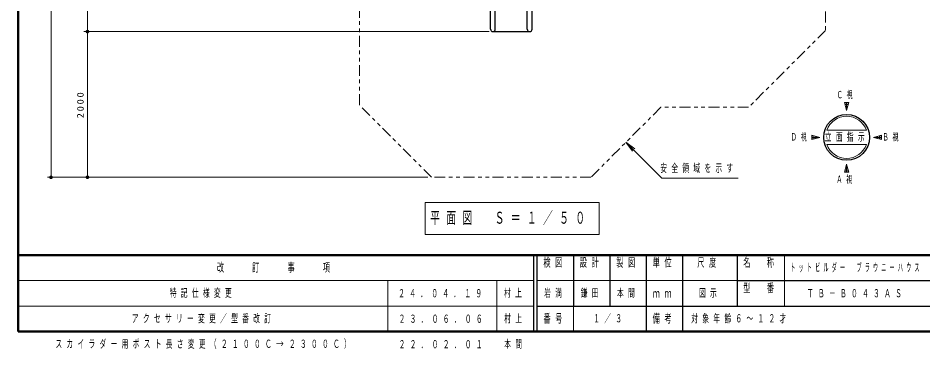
# Model space of a CAD drawing. Units: millimetres on the paper, scale 1:50. Extents: x -385 to 0, y -594 to 267.
# Drawn here: x -385 to -136.5, y -4.7 to 86.1 of the extents above; entities that cross this region are included whole.
import ezdxf

# ---------------------------------------------------------------- set-up
doc = ezdxf.new("R2010")
doc.units = ezdxf.units.MM
doc.linetypes.add('USER3', pattern=[8, 3, -1, 1, -1, 1, -1])
for name, color, linetype, lineweight in [('1_50', 7, 'Continuous', 25), ('NAKAMURA図枠', 7, 'Continuous', 13), ('図面情報', 7, 'Continuous', 13)]:
    doc.layers.add(name, color=color, linetype=linetype, lineweight=lineweight)
doc.styles.add('ＭＳ ゴシック', font='')
doc.styles.get('ＭＳ ゴシック').set_extended_font_data('MS Gothic')

# ---------------------------------------------------------------- blocks, each defined once
blk = doc.blocks.new('filled_dot')
at = {"color": 0, "linetype": 'Continuous', "lineweight": -2, "const_width": 1.25}
blk.add_lwpolyline([(-0.625, 0, 1), (0.625, 0, 1)], format="xyb", close=True, dxfattribs=at)

msp = doc.modelspace()

# ---------------------------------------------------------------- linework, layer by layer
at = {"layer": '1_50', "lineweight": 13}
for p, q in [((-375.954, 42.378), (-375.954, 233.722)), ((-365.954, 79.378), (-365.954, 200.722)), ((-255.613, 82.378), (-366.954, 82.378)), ((-255.613, 82.378), (-366.954, 82.378)), ((-365.954, 42.378), (-365.954, 82.378)), ((-216.306, 49.505), (-218.073, 51.979)), ((-218.073, 51.979), (-215.598, 50.212)), ((-218.073, 51.979), (-215.952, 49.858)), ((-272.451, 42.378), (-376.954, 42.378)), ((-272.451, 42.378), (-366.954, 42.378)), ((-273.238, 35.482), (-273.238, 26.682)), ((-225.438, 35.482), (-273.238, 35.482)), ((-225.438, 26.682), (-225.438, 35.482)), ((-273.238, 26.682), (-225.438, 26.682))]:
    msp.add_line(p, q, dxfattribs=at)
at = {"layer": '1_50'}
for p, q in [((-255.263, 83.028), (-255.263, 144.278)), ((-253.963, 83.028), (-253.963, 144.278)), ((-245.163, 83.028), (-245.163, 144.278)), ((-243.863, 83.028), (-243.863, 144.278)), ((-254.613, 82.378), (-244.513, 82.378))]:
    msp.add_line(p, q, dxfattribs=at)
at = {"layer": '1_50', "color": 2, "linetype": 'USER3', "lineweight": 13}
msp.add_lwpolyline([(-144.792, 203.264), (-144.792, 160.179), (-160.172, 144.799), (-160.172, 98.955), (-163.283, 95.844), (-163.283, 82.669), (-184.371, 61.581), (-208.472, 61.581), (-227.675, 42.378), (-271.451, 42.378), (-291.263, 62.19), (-291.263, 107.867), (-332.344, 107.867), (-353.954, 129.477), (-353.954, 175.039), (-332.344, 196.649), (-286.527, 196.649), (-286.217, 196.959), (-280.022, 196.959), (-266.451, 210.53), (-250.767, 210.53), (-227.575, 233.722), (-175.25, 233.722)], close=True, dxfattribs=at)
at = {"layer": '1_50', "lineweight": 13}
msp.add_lwpolyline([(-218.073, 51.979), (-208.222, 42.128), (-187.222, 42.128)], dxfattribs=at)
at = {"layer": '1_50'}
for centre, start, end in [((-254.613, 83.028), 180, 270), ((-254.613, 83.028), 270, 0), ((-244.513, 83.028), 180, 270), ((-244.513, 83.028), 270, 0)]:
    msp.add_arc(centre, 0.65, start, end, dxfattribs=at)
at = {"layer": 'NAKAMURA図枠', "lineweight": 50}
for p, q in [((-385, 267), (-385, 0)), ((-385, 21), (0, 21)), ((-385, 0), (0, 0))]:
    msp.add_line(p, q, dxfattribs=at)
at = {"layer": 'NAKAMURA図枠', "color": 211, "lineweight": 25}
for p, q in [((-243.5, 21), (-243.5, 0)), ((-242.5, 21), (-242.5, 0)), ((-232.5, 21), (-232.5, 7)), ((-222.5, 21), (-222.5, 7)), ((-212.5, 21), (-212.5, 0)), ((-202.5, 21), (-202.5, 7)), ((-187.5, 21), (-187.5, 7)), ((-187.5, 14), (-70, 14)), ((-242.5, 7), (0, 7))]:
    msp.add_line(p, q, dxfattribs=at)
at = {"layer": 'NAKAMURA図枠'}
for p, q in [((-174.5, 21), (-174.5, 7)), ((-385, 14), (-243.5, 14)), ((-283.5, 14), (-283.5, 0)), ((-253.5, 14), (-253.5, 0)), ((-242.5, 14), (-187.5, 14)), ((-385, 7), (-243.5, 7)), ((-232.5, 7), (-232.5, 0))]:
    msp.add_line(p, q, dxfattribs=at)
at = {"layer": 'NAKAMURA図枠', "lineweight": 25}
msp.add_line((-202.5, 7), (-202.5, 0), dxfattribs=at)
at = {"layer": '図面情報'}
for p, q in [((-156.888, 62.881), (-158.046, 62.881)), ((-157.467, 60.721), (-158.046, 62.881)), ((-158.034, 62.835), (-156.901, 62.835)), ((-157.967, 62.587), (-157.967, 62.881)), ((-157.9, 62.335), (-157.035, 62.335)), ((-156.888, 62.881), (-157.467, 60.721)), ((-157.467, 60.721), (-157.467, 62.881)), ((-156.967, 62.587), (-156.967, 62.881)), ((-157.766, 61.835), (-157.169, 61.835)), ((-157.632, 61.335), (-157.302, 61.335)), ((-157.498, 60.835), (-157.436, 60.835)), ((-162.896, 55.335), (-152.038, 55.335)), ((-167.013, 52.757), (-167.013, 53.914)), ((-164.853, 53.335), (-167.013, 53.914)), ((-167.013, 53.835), (-166.719, 53.835)), ((-167.013, 52.757), (-164.853, 53.335)), ((-167.013, 53.335), (-164.853, 53.335)), ((-167.013, 52.835), (-166.719, 52.835)), ((-166.967, 52.769), (-166.967, 53.902)), ((-166.467, 52.903), (-166.467, 53.768)), ((-165.967, 53.037), (-165.967, 53.634)), ((-165.467, 53.171), (-165.467, 53.5)), ((-164.967, 53.305), (-164.967, 53.366)), ((-150.082, 53.335), (-147.921, 53.914)), ((-147.921, 52.757), (-150.082, 53.335)), ((-150.082, 53.335), (-147.922, 53.335)), ((-149.967, 53.305), (-149.967, 53.366)), ((-149.467, 53.171), (-149.467, 53.5)), ((-148.967, 53.037), (-148.967, 53.634)), ((-148.467, 52.903), (-148.467, 53.768)), ((-148.215, 53.835), (-147.922, 53.835)), ((-148.215, 52.835), (-147.922, 52.835)), ((-147.967, 52.769), (-147.967, 53.902)), ((-147.922, 52.757), (-147.922, 53.914)), ((-162.896, 51.335), (-152.038, 51.335)), ((-158.046, 43.79), (-157.467, 45.95)), ((-157.766, 44.835), (-157.169, 44.835)), ((-157.632, 45.335), (-157.303, 45.335)), ((-157.498, 45.835), (-157.437, 45.835)), ((-157.467, 45.95), (-156.888, 43.79)), ((-157.467, 43.79), (-157.467, 45.95)), ((-158.046, 43.79), (-156.888, 43.79)), ((-158.034, 43.835), (-156.901, 43.835)), ((-157.967, 43.79), (-157.967, 44.084)), ((-157.9, 44.335), (-157.035, 44.335)), ((-156.967, 43.79), (-156.967, 44.084))]:
    msp.add_line(p, q, dxfattribs=at)
at = {"layer": '図面情報', "lineweight": 25}
msp.add_circle((-157.467, 53.335), 6.286, dxfattribs=at)
at = {"layer": '図面情報'}
for start, end in [(20.22325, 159.77675), (200.22325, 339.77675)]:
    msp.add_arc((-157.467, 53.335), 5.786, start, end, dxfattribs=at)

# ---------------------------------------------------------------- block references
at = {"layer": '1_50', "lineweight": 13, "xscale": 0.4, "yscale": 0.4}
for p, rotation in [((-365.954, 82.378), 270), ((-365.954, 82.378), 270), ((-375.954, 42.378), 90), ((-365.954, 42.378), 90)]:
    msp.add_blockref('filled_dot', p, dxfattribs=dict(at, rotation=rotation))

# ---------------------------------------------------------------- texts
at = {"layer": '1_50', "insert": (-366.954, 62.378), "char_height": 1.833, "attachment_point": 8, "rotation": 90, "style": 'ＭＳ ゴシック'}
msp.add_mtext('\\T1.33;\\W1.15;2000', dxfattribs=at)
at = {"layer": '1_50', "attachment_point": 4, "style": 'ＭＳ ゴシック'}
for s, insert, char_height in [('\\T1.64;\\W0.6;安全領域を示す', (-208.639, 44.778), 2.199), ('\\T1.64;\\W0.6;平面図\u3000Ｓ＝１／５０', (-271.838, 31.082), 3.299)]:
    msp.add_mtext(s, dxfattribs=dict(at, insert=insert, char_height=char_height))
at = {"layer": 'NAKAMURA図枠', "color": 4, "char_height": 2.346, "style": 'ＭＳ ゴシック'}
for s, insert, attachment_point in [('\\T1.64;\\W0.6;検図', (-237.5, 20.167), 2), ('\\T1.64;\\W0.6;設計', (-227.5, 20.167), 2), ('\\T1.64;\\W0.6;製図', (-217.5, 20.167), 2), ('\\T1.64;\\W0.6;単位', (-207.5, 20.167), 2), ('\\T1.64;\\W0.6;尺度', (-195.25, 20.167), 2), ('\\T1.64;\\W0.6;名\u3000称', (-181, 20.167), 2), ('\\T1.64;\\W0.6;改\u3000\u3000訂\u3000\u3000事\u3000\u3000項', (-314.25, 17.5), 5), ('\\T1.64;\\W0.6;型\u3000番', (-181, 13.167), 2), ('\\T1.64;\\W0.6;ｍｍ', (-207.5, 10.5), 5), ('\\T1.64;\\W0.6;番号', (-237.5, 3.5), 5), ('\\T1.64;\\W0.6;備考', (-207.5, 3.5), 5)]:
    msp.add_mtext(s, dxfattribs=dict(at, insert=insert, attachment_point=attachment_point))
at = {"layer": '図面情報', "style": 'ＭＳ ゴシック'}
for s, insert, char_height, attachment_point in [('\\T1.64;\\W0.6;Ｃ視', (-157.467, 64.941), 1.979, 5), ('\\T1.64;\\W0.6;Ｄ視', (-170.073, 53.335), 1.979, 5), ('\\T1.64;\\W0.6;立面指示', (-163.467, 53.335), 2.199, 4), ('\\T1.64;\\W0.6;Ｂ視', (-144.862, 53.335), 1.979, 5), ('\\T1.64;\\W0.6;Ａ視', (-157.567, 41.73), 1.979, 5), ('\\T1.64;\\W0.45;トットビルダー\u3000ブラウニーハウス', (-154.75, 17.5), 2.199, 5), ('\\T1.64;\\W0.6;特記仕様変更', (-334.25, 10.5), 2.199, 5), ('\\T1.64;\\W0.6;２４．０４．１９', (-268.5, 10.5), 2.199, 5), ('\\T1.64;\\W0.6;村上', (-248.5, 10.5), 2.199, 5), ('\\T1.64;\\W0.6;岩満', (-237.5, 10.5), 2.199, 5), ('\\T1.64;\\W0.6;鎌田', (-230.5, 10.5), 2.199, 4), ('\\T1.64;\\W0.6;本間', (-217.5, 10.5), 2.199, 5), ('\\T1.64;\\W0.6;図示', (-198, 10.5), 2.199, 4), ('\\T1.64;\\W0.6;ＴＢ－Ｂ０４３ＡＳ', (-154.75, 10.5), 2.199, 5), ('\\T1.64;\\W0.6;アクセサリー変更／型番改訂', (-353.75, 3.5), 2.199, 4), ('\\T1.64;\\W0.6;村上', (-251.5, 3.5), 2.199, 4), ('\\T1.64;\\W0.6;１／３', (-222.5, 3.5), 2.199, 5), ('\\T1.64;\\W0.6;対象年齢６～１２才', (-186.5, 3.5), 2.199, 5), ('\\T1.64;\\W0.6;２３．０６．０６', (-280.5, 3.5), 2.199, 4), ('\\T1.64;\\W0.6;スカイラダー用ポスト長さ変更（２１００Ｃ→２３００Ｃ）', (-374.75, -3.5), 2.199, 4), ('\\T1.64;\\W0.6;２２．０２．０１', (-280.5, -3.5), 2.199, 4), ('\\T1.64;\\W0.6;本間', (-251.5, -3.5), 2.199, 4)]:
    msp.add_mtext(s, dxfattribs=dict(at, insert=insert, char_height=char_height, attachment_point=attachment_point))

doc.saveas('drawing.dxf')
